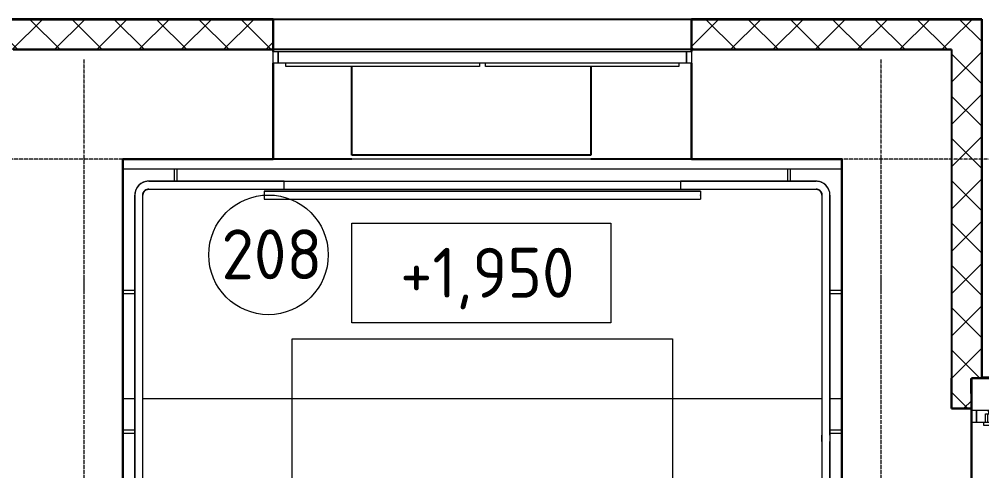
# Model space of a CAD drawing. Header units: millimetres. Extents: x -695119 to 412940, y -249585 to 622758.
# Drawn here: x 77556 to 82388, y 530967 to 533230 of the extents above; entities that cross this region are included whole.
import ezdxf

# ---------------------------------------------------------------- set-up
doc = ezdxf.new("R2010")
doc.units = ezdxf.units.MM
doc.linetypes.add('ADSK_Линия сетки', pattern=[25, 20, -2.5, 0, -2.5])
for name, color, linetype, lineweight in [('Балясины', 7, 'Continuous', 9), ('Высотные отметки', 7, 'Continuous', 9), ('Каркас_Импост', 8, 'Continuous', 9), ('Лестницы', 8, 'Continuous', 9), ('Марки помещений', 8, 'Continuous', 20), ('Ограждение', 8, 'Continuous', 9), ('Окна', 252, 'Continuous', 9), ('Оси', 252, 'Continuous', 9), ('Перекрытия', 7, 'Continuous', 18), ('Поручни', 8, 'Continuous', 9), ('Стены разрез', 7, 'Continuous', 30), ('Стены штриховка', 7, 'Continuous', 9), ('Стрелки вверх', 7, 'Continuous', 18), ('Типовые аннотации', 8, 'Continuous', 18)]:
    doc.layers.add(name, color=color, linetype=linetype, lineweight=lineweight)
doc.layers.add('Стены', color=194, linetype='Continuous')
doc.styles.add('GOST Common_1', font='', dxfattribs={"height": 250})
doc.styles.get('GOST Common_1').set_extended_font_data('GOST type B')
pattern_1 = [(45, (91217.38, 536167.97), (-106.066, 106.066), []), (135, (91217.38, 536167.97), (-106.066, -106.066), [])]
pattern_2 = [(0, (91217.38, 536167.97), (406.4, 101.6), [33.528, -271.272, 33.528, -271.272, -1625.6]), (0, (91217.38, 536167.97), (406.4, 101.6), [-609.6, 33.528, -576.072, 33.528, -271.272, -711.2]), (0, (91217.38, 536167.97), (406.4, 101.6), [-1524, 33.528, -169.672, 33.528, -474.472]), (120, (91369.78, 536218.77), (-291.1882, 301.1527), [33.528, -271.272, 33.528, -271.272, -1625.6]), (120, (91369.78, 536218.77), (-291.1882, 301.1527), [-609.6, 33.528, -576.072, 33.528, -271.272, -711.2]), (120, (91369.78, 536218.77), (-291.1882, 301.1527), [-1524, 33.528, -169.672, 33.528, -474.472]), (240, (91420.58, 536421.97), (-115.2118, -402.7527), [33.528, -271.272, 33.528, -271.272, -1625.6]), (240, (91420.58, 536421.97), (-115.2118, -402.7527), [-609.6, 33.528, -576.072, 33.528, -271.272, -711.2]), (240, (91420.58, 536421.97), (-115.2118, -402.7527), [-1524, 33.528, -169.672, 33.528, -474.472])]

# ---------------------------------------------------------------- blocks, each defined once
blk = doc.blocks.new('BIMLIB_Окно_Двустворчатое_VEKA_СФрамугойСнизу_ГОСТ30674_без линий - Ж_ОК-3_2320х1650-3824459-План 2 этажа смеж')
at = {"layer": 'Каркас_Импост', "lineweight": 18}
for p, q in [((-740.6, 265), (-800, 265)), ((-800, 265), (-800, 207)), ((-754, 207), (-754, 248)), ((-754, 248), (-742, 248)), ((-736, 248), (-740.6, 265)), ((740.6, 265), (736, 248)), ((800, 265), (740.6, 265)), ((742, 248), (754, 248)), ((754, 248), (754, 207)), ((800, 207), (800, 265)), ((-800, 207), (-762, 207)), ((762, 207), (800, 207))]:
    blk.add_line(p, q, dxfattribs=at)
at = {"layer": 'Каркас_Импост'}
for p, q in [((-742, 248), (-35, 248)), ((-742, 207), (-742, 248)), ((740.6, 265), (-740.6, 265)), ((-35, 248), (35, 248)), ((-35, 248), (-35, 207)), ((35, 248), (742, 248)), ((35, 207), (35, 248)), ((742, 248), (742, 207)), ((-762, 207), (-15, 207)), ((-762, 190), (-762, 207)), ((-15, 207), (15, 207)), ((-15, 207), (-15, 190)), ((15, 207), (762, 207)), ((15, 190), (15, 207)), ((762, 207), (762, 190)), ((-15, 190), (-762, 190)), ((15, 190), (-15, 190)), ((762, 190), (15, 190))]:
    blk.add_line(p, q, dxfattribs=at)
at = {"layer": 'Окна'}
for p, q in [((-800, 265), (-825, 265)), ((-800, 207), (-800, 265)), ((825, 265), (800, 265)), ((800, 265), (800, 207)), ((-825, 207), (-800, 207)), ((800, 207), (825, 207))]:
    blk.add_line(p, q, dxfattribs=at)
blk = doc.blocks.new('BIMLIB_Окно_Двустворчатое_VEKA_СДвумяФрамугамиСверхуИСнизу_ГОСТ30674 - Ж_ОК-13_3030х2050-V10-План 2 этажа смеж')
at = {"layer": 'Каркас_Импост'}
for p, q in [((-1025, 265), (1025, 265)), ((-1025, 207), (-1025, 265)), ((1025, 265), (1025, 207)), ((1025, 207), (-1025, 207)), ((-987, 190), (-987, 207)), ((-15, 207), (-15, 190)), ((15, 190), (15, 207)), ((987, 207), (987, 190)), ((-15, 190), (-987, 190)), ((987, 190), (15, 190))]:
    blk.add_line(p, q, dxfattribs=at)
at = {"layer": 'Окна'}
for p, q in [((-1050, 265), (-1025, 265)), ((-1050, 207), (-1050, 265)), ((-1025, 265), (-1025, 207)), ((1025, 265), (1050, 265)), ((1025, 207), (1025, 265)), ((1050, 265), (1050, 207)), ((-1025, 207), (-1050, 207)), ((1050, 207), (1025, 207))]:
    blk.add_line(p, q, dxfattribs=at)
blk = doc.blocks.new('Тип перил - Перила_Внутренний_-V25-План 2 этажа смеж')
at = {"layer": 'Ограждение'}
for p, q in [((-12331, -3749.7), (-13011, -3749.7)), ((-13011, -3789.7), (-12331, -3789.7)), ((-13081, -3819.7), (-13081, -5322.9)), ((-13041, -5322.9), (-13041, -3819.7)), ((-13081, -5336.3), (-13081, -5380.8)), ((-13041, -5380.8), (-13041, -5336.3)), ((-13081, -5380.8), (-13081, -6903.1)), ((-13041, -6884.5), (-13041, -5380.8))]:
    blk.add_line(p, q, dxfattribs=at)
at = {"layer": 'Ограждение', "flags": 128}
for points in [[(-13011, -3749.7), (-13013.8, -3749.8), (-13016.6, -3750), (-13019.4, -3750.2), (-13022.1, -3750.6), (-13024.9, -3751.1), (-13027.6, -3751.7), (-13030.3, -3752.5), (-13033, -3753.3), (-13035.6, -3754.2), (-13038.2, -3755.3), (-13040.8, -3756.4), (-13043.3, -3757.6), (-13045.8, -3759), (-13048.2, -3760.4), (-13050.5, -3762), (-13052.8, -3763.6), (-13055, -3765.3), (-13057.1, -3767.1), (-13059.2, -3769), (-13061.2, -3771), (-13063.1, -3773), (-13064.9, -3775.1), (-13066.7, -3777.3), (-13068.3, -3779.6), (-13069.9, -3781.9), (-13071.3, -3784.3), (-13072.7, -3786.7), (-13074, -3789.2), (-13075.2, -3791.8), (-13076.2, -3794.4), (-13077.2, -3797), (-13078, -3799.7), (-13078.8, -3802.4), (-13079.4, -3805.1), (-13080, -3807.8), (-13080.4, -3810.6), (-13080.7, -3813.4), (-13080.9, -3816.2), (-13081, -3819), (-13081, -3819.7)], [(-13041, -3819.7), (-13041, -3818.5), (-13040.9, -3817.3), (-13040.8, -3816.1), (-13040.6, -3815), (-13040.4, -3813.8), (-13040.1, -3812.6), (-13039.8, -3811.4), (-13039.5, -3810.3), (-13039.1, -3809.2), (-13038.6, -3808), (-13038.1, -3807), (-13037.6, -3805.9), (-13037, -3804.8), (-13036.4, -3803.8), (-13035.7, -3802.8), (-13035, -3801.8), (-13034.3, -3800.9), (-13033.5, -3799.9), (-13032.7, -3799.1), (-13031.9, -3798.2), (-13031, -3797.4), (-13030.1, -3796.6), (-13029.2, -3795.9), (-13028.2, -3795.2), (-13027.2, -3794.5), (-13026.2, -3793.9), (-13025.1, -3793.3), (-13024, -3792.7), (-13023, -3792.2), (-13021.8, -3791.8), (-13020.7, -3791.4), (-13019.6, -3791), (-13018.4, -3790.7), (-13017.3, -3790.4), (-13016.1, -3790.2), (-13014.9, -3790), (-13013.7, -3789.9), (-13012.5, -3789.8), (-13011.3, -3789.7), (-13011, -3789.7)], [(-13081, -5322.9), (-13081, -5324.1), (-13081, -5325.3), (-13081, -5326.5), (-13081, -5327.7), (-13081, -5328.9), (-13081, -5330.1), (-13081, -5331.2), (-13081, -5332.4), (-13081, -5333.5), (-13081, -5334.6), (-13081, -5335.7), (-13081, -5336.3)], [(-13041, -5336.3), (-13041, -5335.3), (-13041, -5334.2), (-13041, -5333), (-13041, -5331.9), (-13041, -5330.7), (-13041, -5329.6), (-13041, -5328.4), (-13041, -5327.2), (-13041, -5326), (-13041, -5324.8), (-13041, -5323.6), (-13041, -5322.9)]]:
    blk.add_lwpolyline(points, dxfattribs=at)
blk = doc.blocks.new('Тип перил - D15 высота60 консоль80-16089-План 2 этажа смеж')
at = {"layer": 'Ограждение'}
for p, q in [((-7.5, 80), (-7.5, 20)), ((7.5, 20), (7.5, 80))]:
    blk.add_line(p, q, dxfattribs=at)
blk = doc.blocks.new('Тип перил - D15 высота60 консоль80-3551523-План 2 этажа смеж')
at = {"rotation": 90}
blk.add_blockref('Тип перил - D15 высота60 консоль80-16089-План 2 этажа смеж', (-13061, -5005.2), dxfattribs=at)
blk = doc.blocks.new('Тип перил - D15 высота60 консоль80-3551524-План 2 этажа смеж')
at = {"rotation": 90}
blk.add_blockref('Тип перил - D15 высота60 консоль80-16089-План 2 этажа смеж', (-13061, -4305.2), dxfattribs=at)
blk = doc.blocks.new('Тип перил - D15 высота60 консоль80-V27-План 2 этажа смеж')
at = {"layer": 'Ограждение'}
for p, q in [((-7.5, 80), (-7.5, 20)), ((0, 80), (-7.5, 80)), ((7.5, 80), (0, 80)), ((7.5, 20), (7.5, 80))]:
    blk.add_line(p, q, dxfattribs=at)
blk = doc.blocks.new('Тип перил - D15 высота60 консоль80-3551525-План 2 этажа смеж')
blk.add_blockref('Тип перил - D15 высота60 консоль80-V27-План 2 этажа смеж', (-12875, -3769.7))
blk = doc.blocks.new('Тип перил - Перила_Внутренний_-V28-План 2 этажа смеж')
at = {"layer": 'Ограждение'}
for p, q in [((-13011, -3749.7), (-12331, -3749.7)), ((-13011, -3789.7), (-12331, -3789.7)), ((-13081, -5322.9), (-13081, -3819.7)), ((-13041, -5322.9), (-13041, -3819.7)), ((-13081, -5322.9), (-13081, -5345.3)), ((-13081, -6653.1), (-13081, -5345.3)), ((-13041, -5322.9), (-13041, -5345.3)), ((-13041, -6634.5), (-13041, -5345.3)), ((-13081, -6653.1), (-13041, -6634.5))]:
    blk.add_line(p, q, dxfattribs=at)
for radius in [70, 30]:
    blk.add_arc((-13011, -3819.7), radius, 90, 180, dxfattribs=at)
blk = doc.blocks.new('Тип перил - Перила_Внутренний_-1135468-План 2 этажа смеж')
at = {"layer": 'Ограждение', "flags": 128}
for points in [[(-13011, -3749.7), (-13013.8, -3749.8), (-13016.6, -3750), (-13019.4, -3750.2), (-13022.1, -3750.6), (-13024.9, -3751.1), (-13027.6, -3751.7), (-13030.3, -3752.5), (-13033, -3753.3), (-13035.6, -3754.2), (-13038.2, -3755.3), (-13040.8, -3756.4), (-13043.3, -3757.6), (-13045.8, -3759), (-13048.2, -3760.4), (-13050.5, -3762), (-13052.8, -3763.6), (-13055, -3765.3), (-13057.1, -3767.1), (-13059.2, -3769), (-13061.2, -3771), (-13063.1, -3773), (-13064.9, -3775.1), (-13066.7, -3777.3), (-13068.3, -3779.6), (-13069.9, -3781.9), (-13071.3, -3784.3), (-13072.7, -3786.7), (-13074, -3789.2), (-13075.2, -3791.8), (-13076.2, -3794.4), (-13077.2, -3797), (-13078, -3799.7), (-13078.8, -3802.4), (-13079.4, -3805.1), (-13080, -3807.8), (-13080.4, -3810.6), (-13080.7, -3813.4), (-13080.9, -3816.2), (-13081, -3819)], [(-13081, -5322.9), (-13081, -5324.1), (-13081, -5325.3), (-13081, -5326.5), (-13081, -5327.7), (-13081, -5328.9), (-13081, -5330.1)], [(-13081, -5332.4), (-13081, -5333.5), (-13081, -5334.6), (-13081, -5335.7), (-13081, -5336.3)], [(-13041, -5330.7), (-13041, -5329.6), (-13041, -5328.4), (-13041, -5327.2), (-13041, -5326), (-13041, -5324.8), (-13041, -5323.6), (-13041, -5322.9)], [(-13041, -5336.3), (-13041, -5335.3), (-13041, -5334.2), (-13041, -5333), (-13041, -5331.9)]]:
    blk.add_lwpolyline(points, dxfattribs=at)
blk = doc.blocks.new('Тип перил - Перила_Внутренний_-V30-План 2 этажа смеж')
at = {"layer": 'Ограждение'}
for p, q in [((-13081, -5322.9), (-13081, -5336.4)), ((-13041, -5322.9), (-13041, -5336.4))]:
    blk.add_line(p, q, dxfattribs=at)
for start, end in [(140.2351, 180), (90, 129.7649)]:
    blk.add_arc((-13011, -3819.7), 30, start, end, dxfattribs=at)
blk = doc.blocks.new('Тип перил - Перила_Внутренний_-1137896-План 2 этажа смеж')
at = {"layer": 'Ограждение'}
for p, q in [((-9661, -3749.7), (-10341, -3749.7)), ((-10341, -3789.7), (-9661, -3789.7)), ((-9631, -3819.7), (-9631, -4939.7)), ((-9591, -4939.7), (-9591, -3819.7)), ((-9631, -4939.7), (-9631, -5022.9)), ((-9591, -5022.9), (-9591, -4939.7)), ((-9631, -5054.2), (-9631, -8933.1)), ((-9591, -8933.1), (-9591, -5054.2)), ((-9631, -8946.5), (-9631, -9289.7)), ((-9591, -9289.7), (-9591, -8946.5)), ((-9613.3, -9289.7), (-9608.6, -9289.7))]:
    blk.add_line(p, q, dxfattribs=at)
at = {"layer": 'Ограждение', "flags": 128}
for points in [[(-9591, -3819.7), (-9591, -3816.9), (-9591.2, -3814.1), (-9591.5, -3811.4), (-9591.9, -3808.6), (-9592.4, -3805.8), (-9593, -3803.1), (-9593.7, -3800.4), (-9594.5, -3797.7), (-9595.5, -3795.1), (-9596.5, -3792.5), (-9597.6, -3789.9), (-9598.9, -3787.4), (-9600.2, -3784.9), (-9601.7, -3782.5), (-9603.2, -3780.2), (-9604.8, -3777.9), (-9606.5, -3775.7), (-9608.4, -3773.6), (-9610.2, -3771.5), (-9612.2, -3769.5), (-9614.3, -3767.6), (-9616.4, -3765.8), (-9618.6, -3764), (-9620.8, -3762.4), (-9623.2, -3760.8), (-9625.5, -3759.4), (-9628, -3758), (-9630.5, -3756.7), (-9633, -3755.6), (-9635.6, -3754.5), (-9638.2, -3753.5), (-9640.9, -3752.7), (-9643.6, -3751.9), (-9646.3, -3751.3), (-9649.1, -3750.7), (-9651.8, -3750.3), (-9654.6, -3750), (-9657.4, -3749.8), (-9660.2, -3749.7), (-9661, -3749.7)], [(-9661, -3789.7), (-9659.8, -3789.8), (-9658.6, -3789.8), (-9657.4, -3789.9), (-9656.2, -3790.1), (-9655, -3790.3), (-9653.8, -3790.6), (-9652.7, -3790.9), (-9651.5, -3791.3), (-9650.4, -3791.7), (-9649.3, -3792.1), (-9648.2, -3792.6), (-9647.1, -3793.1), (-9646.1, -3793.7), (-9645, -3794.3), (-9644, -3795), (-9643.1, -3795.7), (-9642.1, -3796.4), (-9641.2, -3797.2), (-9640.3, -3798), (-9639.5, -3798.8), (-9638.6, -3799.7), (-9637.9, -3800.6), (-9637.1, -3801.6), (-9636.4, -3802.5), (-9635.7, -3803.5), (-9635.1, -3804.5), (-9634.5, -3805.6), (-9634, -3806.7), (-9633.5, -3807.8), (-9633, -3808.9), (-9632.6, -3810), (-9632.2, -3811.1), (-9631.9, -3812.3), (-9631.6, -3813.5), (-9631.4, -3814.6), (-9631.2, -3815.8), (-9631.1, -3817), (-9631, -3818.2), (-9631, -3819.4), (-9631, -3819.7)], [(-9631, -5054.2), (-9631, -5051.7), (-9631, -5049.1), (-9631, -5046.5), (-9631, -5043.9), (-9631, -5041.2), (-9631, -5038.5), (-9631, -5035.7), (-9631, -5032.9), (-9631, -5030.2), (-9631, -5027.4), (-9631, -5024.6), (-9631, -5022.9)], [(-9591, -5022.9), (-9591, -5025.7), (-9591, -5028.5), (-9591, -5031.3), (-9591, -5034.1), (-9591, -5036.8), (-9591, -5039.6), (-9591, -5042.3), (-9591, -5044.9), (-9591, -5047.6), (-9591, -5050.2), (-9591, -5052.7), (-9591, -5054.2)], [(-9631, -8933.1), (-9631, -8934.2), (-9631, -8935.3), (-9631, -8936.4), (-9631, -8937.6), (-9631, -8938.7), (-9631, -8939.9), (-9631, -8941.1), (-9631, -8942.2), (-9631, -8943.4), (-9631, -8944.6), (-9631, -8945.8), (-9631, -8946.5)], [(-9591, -8946.5), (-9591, -8945.3), (-9591, -8944.1), (-9591, -8942.9), (-9591, -8941.8), (-9591, -8940.6), (-9591, -8939.4), (-9591, -8938.2), (-9591, -8937.1), (-9591, -8936), (-9591, -8934.9), (-9591, -8933.8), (-9591, -8933.1)]]:
    blk.add_lwpolyline(points, dxfattribs=at)
blk = doc.blocks.new('Тип перил - D15 высота60 консоль80-3551535-План 2 этажа смеж')
blk.add_blockref('Тип перил - D15 высота60 консоль80-V27-План 2 этажа смеж', (-9797, -3769.7))
blk = doc.blocks.new('Тип перил - D15 высота60 консоль80-3551536-План 2 этажа смеж')
at = {"rotation": 270}
blk.add_blockref('Тип перил - D15 высота60 консоль80-16089-План 2 этажа смеж', (-9611, -4305.2), dxfattribs=at)
blk = doc.blocks.new('Тип перил - D15 высота60 консоль80-3551537-План 2 этажа смеж')
at = {"rotation": 270}
blk.add_blockref('Тип перил - D15 высота60 консоль80-16089-План 2 этажа смеж', (-9611, -5005.2), dxfattribs=at)
blk = doc.blocks.new('Тип перил - Перила_Внутренний_-V33-План 2 этажа смеж')
at = {"layer": 'Ограждение'}
for p, q in [((-10341, -3749.7), (-9661, -3749.7)), ((-10341, -3789.7), (-9661, -3789.7)), ((-9631, -3819.7), (-9631, -5022.9)), ((-9591, -3819.7), (-9591, -5022.9)), ((-9631, -5022.9), (-9631, -5045.3)), ((-9591, -5022.9), (-9591, -5045.3)), ((-9631, -5045.3), (-9631, -8924.2)), ((-9591, -5045.3), (-9591, -8924.2)), ((-9631, -8946.5), (-9631, -8924.2)), ((-9591, -8946.5), (-9591, -8924.2)), ((-9631, -8946.5), (-9631, -9289.7)), ((-9591, -8946.5), (-9591, -9289.7)), ((-9591, -9289.7), (-9631, -9289.7))]:
    blk.add_line(p, q, dxfattribs=at)
for radius in [70, 30]:
    blk.add_arc((-9661, -3819.7), radius, 0, 90, dxfattribs=at)
blk = doc.blocks.new('Тип перил - Перила_Внутренний_-1137910-План 2 этажа смеж')
at = {"layer": 'Ограждение', "flags": 128}
for points in [[(-9591, -3819.7), (-9591, -3816.9), (-9591.2, -3814.1), (-9591.5, -3811.4), (-9591.9, -3808.6), (-9592.4, -3805.8), (-9593, -3803.1), (-9593.7, -3800.4), (-9594.5, -3797.7), (-9595.5, -3795.1), (-9596.5, -3792.5), (-9597.6, -3789.9), (-9598.9, -3787.4), (-9600.2, -3784.9), (-9601.7, -3782.5), (-9603.2, -3780.2), (-9604.8, -3777.9), (-9606.5, -3775.7), (-9608.4, -3773.6), (-9610.2, -3771.5), (-9612.2, -3769.5), (-9614.3, -3767.6), (-9616.4, -3765.8), (-9618.6, -3764), (-9620.8, -3762.4), (-9623.2, -3760.8), (-9625.5, -3759.4), (-9628, -3758), (-9630.5, -3756.7), (-9633, -3755.6), (-9635.6, -3754.5), (-9638.2, -3753.5), (-9640.9, -3752.7), (-9643.6, -3751.9), (-9646.3, -3751.3), (-9649.1, -3750.7), (-9651.8, -3750.3), (-9654.6, -3750), (-9657.4, -3749.8), (-9660.2, -3749.7)], [(-9631, -8933.1), (-9631, -8934.2), (-9631, -8935.3), (-9631, -8936.4), (-9631, -8937.6)], [(-9631, -8938.7), (-9631, -8939.9), (-9631, -8941.1), (-9631, -8942.2), (-9631, -8943.4), (-9631, -8944.6), (-9631, -8945.8), (-9631, -8946.5)], [(-9591, -8937.1), (-9591, -8936), (-9591, -8934.9), (-9591, -8933.8), (-9591, -8933.1)], [(-9591, -8946.5), (-9591, -8945.3), (-9591, -8944.1), (-9591, -8942.9), (-9591, -8941.8), (-9591, -8940.6), (-9591, -8939.4)]]:
    blk.add_lwpolyline(points, dxfattribs=at)
blk = doc.blocks.new('Тип перил - Перила_Внутренний_-V34-План 2 этажа смеж')
at = {"layer": 'Ограждение'}
for p, q in [((-9631, -8946.5), (-9631, -8933.1)), ((-9591, -8946.5), (-9591, -8933.1))]:
    blk.add_line(p, q, dxfattribs=at)
for start, end in [(50.2351, 90), (0, 39.7649)]:
    blk.add_arc((-9661, -3819.7), 30, start, end, dxfattribs=at)
blk = doc.blocks.new('Ограждение - Ограждение-1137956-План 2 этажа смеж')
at = {"layer": 'Поручни'}
for p, q in [((-12331, -3749.7), (-10341, -3749.7)), ((-12331, -3789.7), (-12331, -3749.7)), ((-10341, -3749.7), (-10341, -3789.7)), ((-12331, -3789.7), (-10341, -3789.7))]:
    blk.add_line(p, q, dxfattribs=at)
blk = doc.blocks.new('Тип верхнего поручня - Верхний поручень_Внутренний_-1138094-План 2 этажа смеж')
at = {"layer": 'Ограждение'}
for p, q in [((-12331, -3799.7), (-12431, -3799.7)), ((-10341, -3799.7), (-12331, -3799.7)), ((-10241, -3799.7), (-10341, -3799.7)), ((-12431, -3817.4), (-12431, -3822.1)), ((-12431, -3839.7), (-12331, -3839.7)), ((-12331, -3839.7), (-10341, -3839.7)), ((-10341, -3839.7), (-10241, -3839.7)), ((-10241, -3822.1), (-10241, -3817.4))]:
    blk.add_line(p, q, dxfattribs=at)
blk = doc.blocks.new('Тип верхнего поручня - Верхний поручень_Внутренний_-V35-План 2 этажа смеж')
at = {"layer": 'Ограждение'}
for p, q in [((-12431, -3799.7), (-12431, -3839.7)), ((-12431, -3799.7), (-10241, -3799.7)), ((-10241, -3799.7), (-10241, -3839.7)), ((-12431, -3839.7), (-10241, -3839.7))]:
    blk.add_line(p, q, dxfattribs=at)
blk = doc.blocks.new('Ограждение - Ограждение-1138605-План 2 этажа смеж')
at = {"layer": 'Поручни'}
for p, q in [((-12331, -3749.7), (-10341, -3749.7)), ((-12331, -3789.7), (-12331, -3749.7)), ((-10341, -3749.7), (-10341, -3789.7)), ((-12331, -3789.7), (-10341, -3789.7))]:
    blk.add_line(p, q, dxfattribs=at)
blk = doc.blocks.new('Тип верхнего поручня - Верхний поручень_Внутренний_-1138610-План 2 этажа смеж')
at = {"layer": 'Ограждение'}
for p, q in [((-12331, -3799.7), (-12431, -3799.7)), ((-10341, -3799.7), (-12331, -3799.7)), ((-10241, -3799.7), (-10341, -3799.7)), ((-12431, -3817.4), (-12431, -3822.1)), ((-12431, -3839.7), (-12331, -3839.7)), ((-12331, -3839.7), (-10341, -3839.7)), ((-10341, -3839.7), (-10241, -3839.7)), ((-10241, -3822.1), (-10241, -3817.4))]:
    blk.add_line(p, q, dxfattribs=at)
blk = doc.blocks.new('Тип верхнего поручня - Верхний поручень_Внутренний_-V39-План 2 этажа смеж')
at = {"layer": 'Ограждение'}
for p, q in [((-12431, -3799.7), (-12431, -3839.7)), ((-12431, -3799.7), (-10241, -3799.7)), ((-10241, -3799.7), (-10241, -3839.7)), ((-12431, -3839.7), (-10241, -3839.7))]:
    blk.add_line(p, q, dxfattribs=at)
blk = doc.blocks.new('ADSK_Марка_Помещение_ОдноЗначение_Номер - Номер-462100-План 2 этажа смеж')
at = {"layer": 'Марки помещений'}
blk.add_circle((0, 0), 3, dxfattribs=at)
blk = doc.blocks.new('Высотные отметки - Рамка-12095-План 2 этажа смеж')
at = {"layer": 'Типовые аннотации', "lineweight": 20}
for p, q in [((-6.5, 0), (-6.5, 5)), ((-6.5, 5), (6.5, 5)), ((6.5, 5), (6.5, 0)), ((6.5, 0), (-6.5, 0))]:
    blk.add_line(p, q, dxfattribs=at)

msp = doc.modelspace()

# ---------------------------------------------------------------- hatches: boundary and pattern name
at = {"layer": 'Стены разрез', "lineweight": 9}
h = msp.add_hatch(dxfattribs=at)
h.set_pattern_fill('FP_4', color=256, style=0, pattern_type=2)
h.set_pattern_definition(pattern_2)
h.paths.add_polyline_path([(80933.401, 533154.241), (80933.401, 533228.241), (82386.401, 533228.241), (82386.401, 533230.241), (80931.401, 533230.241), (80931.401, 533154.241)])
h.paths.add_polyline_path([(78831.401, 533154.241), (78831.401, 533230.241), (77376.401, 533230.241), (77376.401, 533228.241), (78829.401, 533228.241), (78829.401, 533154.241)])
h = msp.add_hatch(dxfattribs=at)
h.set_pattern_fill('FP_7', color=256, style=0, pattern_type=2)
h.set_pattern_definition(pattern_1)
h.paths.add_polyline_path([(81146.667, 533078.241), (82236.401, 533078.241), (82236.401, 533228.241), (80933.401, 533228.241), (80933.401, 533154.241), (80931.401, 533154.241), (80931.401, 533078.241)])
h.paths.add_polyline_path([(78831.401, 533078.241), (78831.401, 533154.241), (78829.401, 533154.241), (78829.401, 533228.241), (77376.401, 533228.241), (77376.401, 533078.241), (78715.468, 533078.241)])
h = msp.add_hatch(dxfattribs=at)
h.set_pattern_fill('FP_7', color=256, style=0, pattern_type=2)
h.set_pattern_definition(pattern_1)
h.paths.add_polyline_path([(82336.401, 531930.241), (82386.401, 531930.241), (82386.401, 533228.241), (82236.401, 533228.241), (82236.401, 531930.241)])
h = msp.add_hatch(dxfattribs=at)
h.set_pattern_fill('FP_4', color=256, style=0, pattern_type=2)
h.set_pattern_definition(pattern_2)
h.paths.add_polyline_path([(82386.401, 531930.241), (82388.401, 531930.241), (82388.401, 533228.241), (82386.401, 533228.241), (82386.401, 532543.96)])
h = msp.add_hatch(dxfattribs=at)
h.set_pattern_fill('FP_7', color=256, style=0, pattern_type=2)
h.set_pattern_definition(pattern_1)
h.paths.add_polyline_path([(82236.401, 531428.241), (82334.401, 531428.241), (82336.401, 531430.241), (82386.401, 531430.241), (82386.401, 531930.241), (82236.401, 531930.241), (82236.401, 531430.241)])
h = msp.add_hatch(dxfattribs=at)
h.set_pattern_fill('FP_4', color=256, style=0, pattern_type=2)
h.set_pattern_definition(pattern_2)
h.paths.add_polyline_path([(82386.401, 531430.241), (82388.401, 531430.241), (82388.401, 531930.241), (82386.401, 531930.241)])
h = msp.add_hatch(dxfattribs=at)
h.set_pattern_fill('FP_7', color=256, style=0, pattern_type=2)
h.set_pattern_definition(pattern_1)
h.paths.add_polyline_path([(100976.401, 531278.241), (100976.401, 531428.241), (100948.401, 531428.241), (100948.401, 531354.241), (100946.401, 531354.241), (100946.401, 531278.241), (100974.401, 531278.241)])
h.paths.add_polyline_path([(99296.401, 531278.241), (99296.401, 531354.241), (99294.401, 531354.241), (99294.401, 531428.241), (98218.401, 531428.241), (98218.401, 531354.241), (98216.401, 531354.241), (98216.401, 531278.241)])
h.paths.add_polyline_path([(89606.401, 531278.241), (90771.401, 531278.241), (90771.401, 531354.241), (90769.401, 531354.241), (90769.401, 531428.241), (89608.401, 531428.241), (89608.401, 531354.241), (89606.401, 531354.241)])
h.paths.add_polyline_path([(85166.401, 531278.241), (85166.401, 531354.241), (85164.401, 531354.241), (85164.401, 531428.241), (83988.401, 531428.241), (83988.401, 531354.241), (83986.401, 531354.241), (83986.401, 531278.241), (84272.494, 531278.241)])
h.paths.add_polyline_path([(87906.401, 531278.241), (87906.401, 531354.241), (87904.401, 531354.241), (87904.401, 531428.241), (86868.401, 531428.241), (86868.401, 531354.241), (86866.401, 531354.241), (86866.401, 531278.241), (87051.008, 531278.241)])
h.paths.add_polyline_path([(82336.401, 531278.241), (82336.401, 531354.241), (82334.401, 531354.241), (82334.401, 531428.241), (82236.401, 531428.241), (82236.401, 531278.241)])
h.paths.add_polyline_path([(92471.401, 531278.241), (93736.401, 531278.241), (93736.401, 531354.241), (93734.401, 531354.241), (93734.401, 531428.241), (92473.401, 531428.241), (92473.401, 531354.241), (92471.401, 531354.241)])
h.paths.add_polyline_path([(95436.401, 531278.241), (96516.401, 531278.241), (96516.401, 531354.241), (96514.401, 531354.241), (96514.401, 531428.241), (95438.401, 531428.241), (95438.401, 531354.241), (95436.401, 531354.241)])

# ---------------------------------------------------------------- linework, layer by layer
at = {"layer": 'Лестницы'}
for p, q in [((78334.889, 532478.241), (78076.401, 532478.241)), ((81412.913, 532478.241), (78349.889, 532478.241)), ((81686.401, 532478.241), (81427.913, 532478.241))]:
    msp.add_line(p, q, dxfattribs=at)
at = {"layer": 'Оси', "linetype": 'ADSK_Линия сетки'}
for p, q in [((77881.401, 533028.241), (77881.401, 503632.555)), ((81881.401, 533028.241), (81881.401, 504902.555)), ((127748.695, 532528.241), (50771.339, 532528.241))]:
    msp.add_line(p, q, dxfattribs=at)
at = {"layer": 'Перекрытия', "color": 49, "true_color": 0x464646}
for p, q in [((80426.401, 532528.241), (79226.401, 532528.241)), ((78076.401, 531328.241), (78136.401, 531328.241)), ((78176.401, 531328.241), (81586.401, 531328.241)), ((81626.401, 531328.241), (81686.401, 531328.241))]:
    msp.add_line(p, q, dxfattribs=at)
at = {"layer": 'Стены'}
for p, q in [((78831.401, 533230.241), (80931.401, 533230.241)), ((80931.401, 533078.241), (78831.401, 533078.241)), ((82236.401, 533078.241), (82236.401, 531430.241)), ((79226.401, 532548.241), (79226.401, 532993.241)), ((80426.401, 532993.241), (80426.401, 532548.241)), ((80426.401, 532548.241), (79226.401, 532548.241)), ((79226.401, 532528.241), (78831.401, 532528.241)), ((80931.401, 532528.241), (80426.401, 532528.241)), ((82334.401, 531428.241), (82336.401, 531428.241)), ((82388.401, 531435.241), (85166.401, 531435.241)), ((82388.401, 531430.241), (83986.401, 531430.241)), ((82336.401, 531278.241), (82236.401, 531278.241)), ((82236.401, 531278.241), (82336.401, 531278.241))]:
    msp.add_line(p, q, dxfattribs=at)
at = {"layer": 'Стены разрез'}
for p, q in [((77374.401, 533230.241), (78831.401, 533230.241)), ((78831.401, 533068.241), (78831.401, 533230.241)), ((82388.401, 533230.241), (80931.401, 533230.241)), ((80931.401, 533068.241), (80931.401, 533230.241)), ((82388.401, 533230.241), (82388.401, 531430.241)), ((78831.401, 533078.241), (77526.401, 533078.241)), ((82236.401, 533078.241), (80931.401, 533078.241)), ((78831.401, 533010.241), (78831.401, 532528.241)), ((80931.401, 533010.241), (80931.401, 532528.241)), ((78076.401, 532528.241), (78831.401, 532528.241)), ((78076.401, 530728.241), (78076.401, 532528.241)), ((81686.401, 532528.241), (80931.401, 532528.241)), ((81686.401, 532528.241), (81686.401, 524333.241)), ((82236.401, 531278.241), (82236.401, 531430.241)), ((82336.401, 531278.241), (82336.401, 531430.241)), ((82388.401, 531430.241), (82336.401, 531430.241)), ((82336.401, 530728.241), (82336.401, 531278.241))]:
    msp.add_line(p, q, dxfattribs=at)
at = {"layer": 'Стены штриховка'}
for p, q in [((77374.401, 533228.241), (78829.401, 533228.241)), ((78829.401, 533228.241), (78829.401, 533154.241)), ((80933.401, 533154.241), (80933.401, 533228.241)), ((80933.401, 533228.241), (82388.401, 533228.241)), ((82386.401, 533230.241), (82386.401, 531430.241)), ((78829.401, 533154.241), (78831.401, 533154.241)), ((80931.401, 533154.241), (80933.401, 533154.241)), ((82334.401, 531354.241), (82334.401, 531428.241)), ((82336.401, 531354.241), (82334.401, 531354.241))]:
    msp.add_line(p, q, dxfattribs=at)
at = {"layer": 'Стрелки вверх'}
for p, q in [((78926.401, 531628.241), (80836.401, 531628.241)), ((78926.401, 530833.241), (78926.401, 531628.241)), ((80836.401, 531628.241), (80836.401, 530833.241))]:
    msp.add_line(p, q, dxfattribs=at)

# ---------------------------------------------------------------- block references
at = {"layer": 'Балясины'}
for name in ['Ограждение - Ограждение-1137956-План 2 этажа смеж', 'Ограждение - Ограждение-1138605-План 2 этажа смеж']:
    msp.add_blockref(name, (91217.378, 536167.972), dxfattribs=at)
at = {"layer": 'Высотные отметки', "lineweight": 20, "xscale": 99.99999999999993, "yscale": 99.99999999999993, "zscale": 99.99999999999993}
msp.add_blockref('Высотные отметки - Рамка-12095-План 2 этажа смеж', (79875.677, 531707.743), dxfattribs=at)
at = {"layer": 'Марки помещений', "xscale": 99.99999999999993, "yscale": 99.99999999999993, "zscale": 99.99999999999993}
msp.add_blockref('ADSK_Марка_Помещение_ОдноЗначение_Номер - Номер-462100-План 2 этажа смеж', (78807.694, 532049.18), dxfattribs=at)
at = {"layer": 'Ограждение'}
for name in ['Тип перил - D15 высота60 консоль80-3551525-План 2 этажа смеж', 'Тип перил - D15 высота60 консоль80-3551535-План 2 этажа смеж', 'Тип перил - Перила_Внутренний_-V25-План 2 этажа смеж', 'Тип перил - Перила_Внутренний_-V28-План 2 этажа смеж', 'Тип перил - Перила_Внутренний_-1135468-План 2 этажа смеж', 'Тип перил - Перила_Внутренний_-1137896-План 2 этажа смеж', 'Тип перил - Перила_Внутренний_-V33-План 2 этажа смеж', 'Тип перил - Перила_Внутренний_-1137910-План 2 этажа смеж', 'Тип перил - Перила_Внутренний_-V30-План 2 этажа смеж', 'Тип верхнего поручня - Верхний поручень_Внутренний_-1138094-План 2 этажа смеж', 'Тип верхнего поручня - Верхний поручень_Внутренний_-V35-План 2 этажа смеж', 'Тип верхнего поручня - Верхний поручень_Внутренний_-1138610-План 2 этажа смеж', 'Тип верхнего поручня - Верхний поручень_Внутренний_-V39-План 2 этажа смеж', 'Тип перил - Перила_Внутренний_-V34-План 2 этажа смеж', 'Тип перил - D15 высота60 консоль80-3551524-План 2 этажа смеж', 'Тип перил - D15 высота60 консоль80-3551536-План 2 этажа смеж', 'Тип перил - D15 высота60 консоль80-3551523-План 2 этажа смеж', 'Тип перил - D15 высота60 консоль80-3551537-План 2 этажа смеж']:
    msp.add_blockref(name, (91217.378, 536167.972), dxfattribs=at)
at = {"layer": 'Окна'}
for name, p in [('BIMLIB_Окно_Двустворчатое_VEKA_СДвумяФрамугамиСверхуИСнизу_ГОСТ30674 - Ж_ОК-13_3030х2050-V10-План 2 этажа смеж', (79881.401, 532803.241)), ('BIMLIB_Окно_Двустворчатое_VEKA_СФрамугойСнизу_ГОСТ30674_без линий - Ж_ОК-3_2320х1650-3824459-План 2 этажа смеж', (83161.401, 531003.241))]:
    msp.add_blockref(name, p, dxfattribs=at)

# ---------------------------------------------------------------- texts
at = {"layer": 'Высотные отметки', "lineweight": 20, "insert": (79468.371, 532084.45), "char_height": 250, "width": 977.53229, "attachment_point": 1, "line_spacing_factor": 1.022761, "style": 'GOST Common_1'}
msp.add_mtext('+1,950', dxfattribs=at)
at = {"layer": 'Марки помещений', "lineweight": 9, "insert": (78571.436, 532176.905), "char_height": 250, "width": 584.43019, "attachment_point": 1, "style": 'GOST Common_1'}
msp.add_mtext('208', dxfattribs=at)

doc.saveas('drawing.dxf')
